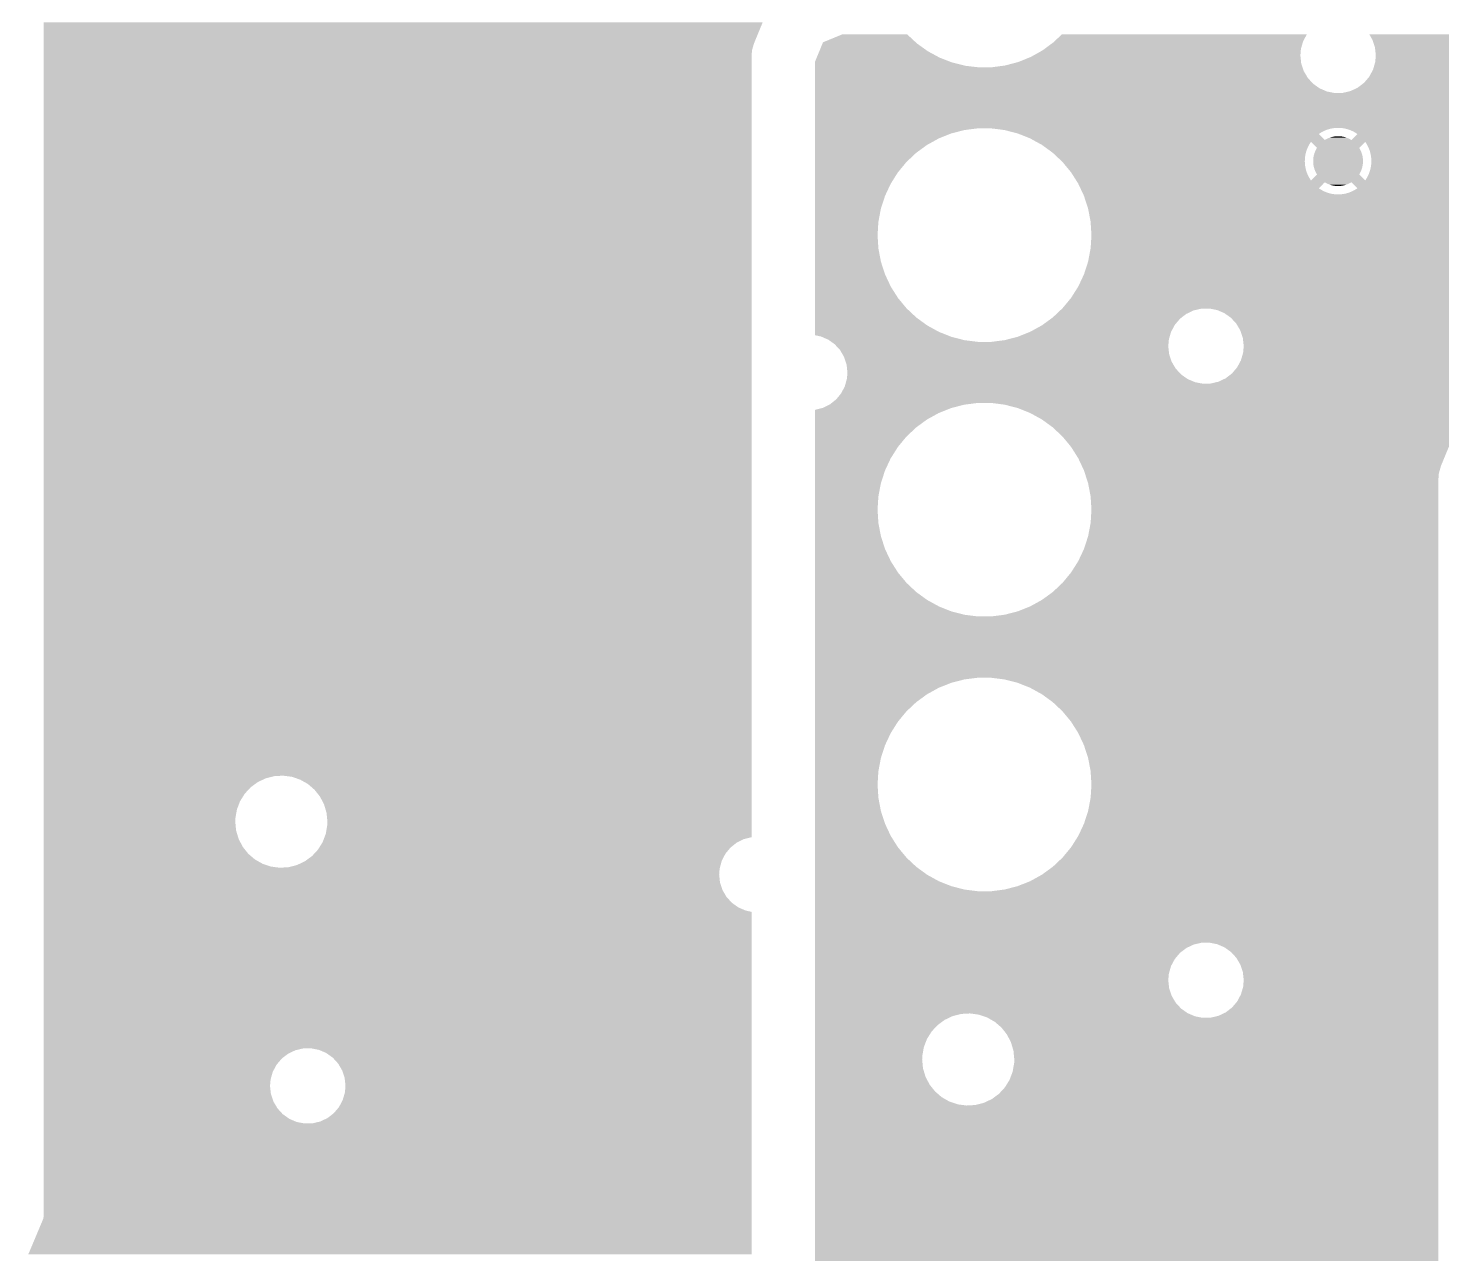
# Model space of a CAD drawing. Extents: x 295 to 953, y 10 to 290.
# Drawn here: x 578 to 622.17, y 172.77 to 211.06 of the extents above; entities that cross this region are included whole.
import ezdxf

# ---------------------------------------------------------------- set-up
doc = ezdxf.new("R2010")
doc.units = 0
doc.header["$LTSCALE"] = 5
doc.header["$MEASUREMENT"] = 0
doc.layers.add('PWR1', color=7, linetype='CONTINUOUS')

msp = doc.modelspace()

# ---------------------------------------------------------------- linework, layer by layer
at = {"layer": 'PWR1'}
for points in [[(578.483, 210.59), (578.483, 211.25), (600.682, 210.59), (600.954, 211.25)], [(602.838, 210.623), (603.444, 210.873), (605.735, 210.623), (605.465, 210.873)], [(610.069, 210.652), (610.303, 210.872), (617.839, 210.652), (617.956, 210.872)], [(610.303, 210.872), (610.304, 210.873), (617.956, 210.872), (617.956, 210.873)], [(610.304, 210.873), (610.304, 210.873), (617.956, 210.873), (617.955, 210.873)], [(619.91, 210.872), (619.91, 210.873), (642.721, 210.872), (642.72, 210.873)], [(620.007, 210.697), (619.91, 210.872), (642.628, 210.697), (642.721, 210.872)], [(620.022, 210.652), (620.007, 210.697), (642.604, 210.652), (642.628, 210.697)], [(578.483, 210.37), (578.483, 210.59), (600.619, 210.37), (600.682, 210.59)], [(578.483, 210.212), (578.483, 210.37), (600.607, 210.212), (600.619, 210.37)], [(602.64, 210.143), (602.723, 210.343), (606.484, 210.143), (606.115, 210.343)], [(602.723, 210.343), (602.823, 210.587), (606.115, 210.343), (605.773, 210.587)], [(602.823, 210.587), (602.838, 210.622), (605.773, 210.587), (605.735, 210.622)], [(602.838, 210.622), (602.838, 210.623), (605.735, 210.622), (605.735, 210.623)], [(609.415, 210.212), (609.698, 210.371), (617.754, 210.212), (617.768, 210.371)], [(609.698, 210.371), (609.754, 210.412), (617.768, 210.371), (617.771, 210.412)], [(609.754, 210.412), (610.036, 210.621), (617.771, 210.412), (617.83, 210.621)], [(610.036, 210.621), (610.069, 210.652), (617.83, 210.621), (617.839, 210.652)], [(620.085, 210.46), (620.022, 210.652), (642.55, 210.46), (642.604, 210.652)], [(620.09, 210.412), (620.085, 210.46), (642.536, 210.412), (642.55, 210.46)], [(620.112, 210.212), (620.09, 210.412), (642.519, 210.212), (642.536, 210.412)], [(578.483, 187.711), (578.483, 210.212), (600.607, 187.711), (600.607, 210.212)], [(602.588, 210.016), (602.64, 210.143), (606.813, 210.016), (606.484, 210.143)], [(602.588, 209.992), (602.588, 210.016), (606.876, 209.992), (606.813, 210.016)], [(602.588, 209.89), (602.588, 209.992), (607.283, 209.89), (606.876, 209.992)], [(602.588, 209.841), (602.588, 209.89), (607.7, 209.841), (607.283, 209.89)], [(602.588, 209.728), (602.588, 209.841), (617.858, 209.728), (617.821, 209.841)], [(607.7, 209.841), (608.12, 209.844), (617.821, 209.841), (617.82, 209.844)], [(608.12, 209.844), (608.537, 209.9), (617.82, 209.844), (617.801, 209.9)], [(608.537, 209.9), (608.779, 209.965), (617.801, 209.9), (617.78, 209.965)], [(608.779, 209.965), (608.943, 210.008), (617.78, 209.965), (617.776, 210.008)], [(608.943, 210.008), (609.332, 210.166), (617.776, 210.008), (617.759, 210.166)], [(609.332, 210.166), (609.415, 210.212), (617.759, 210.166), (617.754, 210.212)], [(620.024, 209.766), (620.081, 209.965), (642.611, 209.766), (642.545, 209.965)], [(620.081, 209.965), (620.093, 210.005), (642.545, 209.965), (642.541, 210.005)], [(620.093, 210.005), (620.112, 210.212), (642.541, 210.005), (642.519, 210.212)], [(602.588, 209.513), (602.588, 209.728), (617.984, 209.513), (617.858, 209.728)], [(602.588, 209.329), (602.588, 209.513), (618.152, 209.329), (617.984, 209.513)], [(619.707, 209.329), (619.744, 209.357), (642.917, 209.329), (642.891, 209.357)], [(619.744, 209.357), (619.877, 209.513), (642.891, 209.357), (642.749, 209.513)], [(619.877, 209.513), (619.906, 209.547), (642.749, 209.513), (642.729, 209.547)], [(619.906, 209.547), (620.003, 209.728), (642.729, 209.547), (642.623, 209.728)], [(620.003, 209.728), (620.024, 209.766), (642.623, 209.728), (642.611, 209.766)], [(602.588, 209.185), (602.588, 209.329), (618.355, 209.185), (618.152, 209.329)], [(602.588, 209.086), (602.588, 209.185), (618.584, 209.086), (618.355, 209.185)], [(602.588, 209.038), (602.588, 209.086), (618.829, 209.038), (618.584, 209.086)], [(602.588, 208.085), (602.588, 209.038), (653.439, 208.085), (653.439, 209.038)], [(618.829, 209.038), (619.078, 209.042), (643.594, 209.038), (643.572, 209.042)], [(619.078, 209.042), (619.265, 209.086), (643.572, 209.042), (643.349, 209.086)], [(619.265, 209.086), (619.321, 209.099), (643.349, 209.086), (643.319, 209.099)], [(619.321, 209.099), (619.501, 209.185), (643.319, 209.099), (643.12, 209.185)], [(619.501, 209.185), (619.546, 209.206), (643.12, 209.185), (643.091, 209.206)], [(619.546, 209.206), (619.707, 209.329), (643.091, 209.206), (642.917, 209.329)], [(602.588, 208.08), (602.588, 208.085), (628.693, 208.08), (628.943, 208.085)], [(602.588, 208.023), (602.588, 208.08), (628.451, 208.023), (628.693, 208.08)], [(602.588, 207.95), (602.588, 208.023), (628.296, 207.95), (628.451, 208.023)], [(602.588, 207.946), (602.588, 207.95), (618.836, 207.946), (618.91, 207.95)], [(602.588, 207.936), (602.588, 207.946), (618.763, 207.936), (618.836, 207.946)], [(602.588, 207.934), (602.588, 207.936), (618.752, 207.934), (618.763, 207.936)], [(602.588, 207.881), (602.588, 207.934), (607.254, 207.881), (607.67, 207.934)], [(602.588, 207.934), (602.588, 207.934), (607.67, 207.934), (608.09, 207.934)], [(602.588, 207.776), (602.588, 207.881), (606.847, 207.776), (607.254, 207.881)], [(602.588, 207.62), (602.588, 207.776), (606.457, 207.62), (606.847, 207.776)], [(602.588, 207.417), (602.588, 207.62), (606.089, 207.417), (606.457, 207.62)], [(608.19, 207.922), (608.09, 207.934), (618.69, 207.922), (618.752, 207.934)], [(608.349, 207.902), (608.19, 207.922), (618.618, 207.902), (618.69, 207.922)], [(608.507, 207.882), (608.349, 207.902), (618.563, 207.882), (618.618, 207.902)], [(608.527, 207.877), (608.507, 207.882), (618.549, 207.877), (618.563, 207.882)], [(608.643, 207.847), (608.527, 207.877), (618.481, 207.847), (618.549, 207.877)], [(608.779, 207.813), (608.643, 207.847), (618.415, 207.813), (618.481, 207.847)], [(608.914, 207.778), (608.779, 207.813), (618.36, 207.778), (618.415, 207.813)], [(608.925, 207.773), (608.914, 207.778), (618.352, 207.773), (618.36, 207.778)], [(608.967, 207.757), (608.925, 207.773), (618.329, 207.757), (618.352, 207.773)], [(609.304, 207.624), (608.967, 207.757), (618.462, 207.624), (618.329, 207.757)], [(609.404, 207.569), (609.304, 207.624), (618.517, 207.569), (618.462, 207.624)], [(618.517, 207.569), (618.554, 207.591), (619.349, 207.569), (619.31, 207.591)], [(618.554, 207.591), (618.574, 207.601), (619.31, 207.591), (619.293, 207.601)], [(618.574, 207.601), (618.612, 207.62), (619.293, 207.601), (619.253, 207.62)], [(618.612, 207.62), (618.632, 207.629), (619.253, 207.62), (619.235, 207.629)], [(618.632, 207.629), (618.671, 207.644), (619.235, 207.629), (619.193, 207.644)], [(618.671, 207.644), (618.692, 207.651), (619.193, 207.644), (619.175, 207.651)], [(618.692, 207.651), (618.732, 207.663), (619.175, 207.651), (619.131, 207.663)], [(618.732, 207.663), (618.755, 207.668), (619.131, 207.663), (619.113, 207.668)], [(618.755, 207.668), (618.795, 207.677), (619.113, 207.668), (619.068, 207.677)], [(618.795, 207.677), (618.819, 207.681), (619.068, 207.677), (619.05, 207.681)], [(618.819, 207.681), (618.858, 207.686), (619.05, 207.681), (619.002, 207.686)], [(618.858, 207.686), (618.89, 207.688), (619.002, 207.686), (618.987, 207.688)], [(618.89, 207.688), (618.922, 207.69), (618.987, 207.688), (618.922, 207.69)], [(618.984, 207.949), (618.91, 207.95), (628.294, 207.949), (628.296, 207.95)], [(619.058, 207.943), (618.984, 207.949), (628.28, 207.943), (628.294, 207.949)], [(619.131, 207.931), (619.058, 207.943), (628.256, 207.931), (628.28, 207.943)], [(619.193, 207.917), (619.131, 207.931), (628.225, 207.917), (628.256, 207.931)], [(619.203, 207.915), (619.193, 207.917), (628.222, 207.915), (628.225, 207.917)], [(619.274, 207.893), (619.203, 207.915), (628.194, 207.893), (628.222, 207.915)], [(619.343, 207.866), (619.274, 207.893), (628.159, 207.866), (628.194, 207.893)], [(619.41, 207.834), (619.343, 207.866), (628.117, 207.834), (628.159, 207.866)], [(619.356, 207.576), (619.537, 207.757), (627.866, 207.576), (628.02, 207.757)], [(619.475, 207.798), (619.41, 207.834), (628.07, 207.798), (628.117, 207.834)], [(619.524, 207.766), (619.475, 207.798), (628.028, 207.766), (628.07, 207.798)], [(619.537, 207.757), (619.524, 207.766), (628.02, 207.757), (628.028, 207.766)], [(602.588, 207.17), (602.588, 207.417), (605.75, 207.17), (606.089, 207.417)], [(602.588, 206.882), (602.588, 207.17), (605.444, 206.882), (605.75, 207.17)], [(609.504, 207.514), (609.404, 207.569), (627.833, 207.514), (627.862, 207.569)], [(609.617, 207.452), (609.504, 207.514), (618.045, 207.452), (618.086, 207.514)], [(609.673, 207.422), (609.617, 207.452), (618.028, 207.422), (618.045, 207.452)], [(609.719, 207.388), (609.673, 207.422), (618.009, 207.388), (618.028, 207.422)], [(609.812, 207.321), (609.719, 207.388), (617.977, 207.321), (618.009, 207.388)], [(609.907, 207.252), (609.812, 207.321), (617.95, 207.252), (617.977, 207.321)], [(610.005, 207.181), (609.907, 207.252), (617.928, 207.181), (617.95, 207.252)], [(610.013, 207.175), (610.005, 207.181), (617.927, 207.175), (617.928, 207.181)], [(610.083, 207.109), (610.013, 207.175), (617.912, 207.109), (617.927, 207.175)], [(618.274, 207.326), (618.086, 207.514), (619.592, 207.326), (619.78, 207.514)], [(618.178, 207.101), (618.192, 207.153), (619.688, 207.101), (619.673, 207.153)], [(618.192, 207.153), (618.196, 207.162), (619.673, 207.153), (619.67, 207.162)], [(618.196, 207.162), (618.215, 207.213), (619.67, 207.162), (619.651, 207.213)], [(618.215, 207.213), (618.219, 207.222), (619.651, 207.213), (619.647, 207.222)], [(618.219, 207.222), (618.242, 207.271), (619.647, 207.222), (619.623, 207.271)], [(618.242, 207.271), (618.247, 207.28), (619.623, 207.271), (619.619, 207.28)], [(618.247, 207.28), (618.274, 207.326), (619.619, 207.28), (619.592, 207.326)], [(619.349, 207.569), (619.356, 207.576), (627.862, 207.569), (627.866, 207.576)], [(619.808, 207.472), (619.78, 207.514), (627.81, 207.472), (627.833, 207.514)], [(619.846, 207.408), (619.808, 207.472), (627.775, 207.408), (627.81, 207.472)], [(619.872, 207.356), (619.846, 207.408), (627.748, 207.356), (627.775, 207.408)], [(619.879, 207.342), (619.872, 207.356), (627.743, 207.342), (627.748, 207.356)], [(619.908, 207.273), (619.879, 207.342), (627.724, 207.273), (627.743, 207.342)], [(619.931, 207.203), (619.908, 207.273), (627.703, 207.203), (627.724, 207.273)], [(619.949, 207.131), (619.931, 207.203), (627.682, 207.131), (627.703, 207.203)], [(602.588, 206.558), (602.588, 206.882), (605.177, 206.558), (605.444, 206.882)], [(610.161, 207.036), (610.083, 207.109), (617.9, 207.036), (617.912, 207.109)], [(610.24, 206.962), (610.161, 207.036), (617.894, 206.962), (617.9, 207.036)], [(610.319, 206.888), (610.24, 206.962), (617.893, 206.888), (617.894, 206.962)], [(610.38, 206.814), (610.319, 206.888), (617.897, 206.814), (617.893, 206.888)], [(610.441, 206.74), (610.38, 206.814), (617.907, 206.74), (617.897, 206.814)], [(610.501, 206.667), (610.441, 206.74), (617.921, 206.667), (617.907, 206.74)], [(618.154, 206.91), (618.155, 206.964), (619.712, 206.91), (619.71, 206.964)], [(618.156, 206.856), (618.154, 206.91), (619.71, 206.856), (619.712, 206.91)], [(618.155, 206.964), (618.157, 206.974), (619.71, 206.964), (619.709, 206.974)], [(618.156, 206.846), (618.156, 206.856), (619.709, 206.846), (619.71, 206.856)], [(618.163, 206.793), (618.156, 206.846), (619.703, 206.793), (619.709, 206.846)], [(618.157, 206.974), (618.162, 207.028), (619.709, 206.974), (619.703, 207.028)], [(618.162, 207.028), (618.164, 207.038), (619.703, 207.028), (619.702, 207.038)], [(618.164, 206.783), (618.163, 206.793), (619.701, 206.783), (619.703, 206.793)], [(618.164, 207.038), (618.175, 207.091), (619.702, 207.038), (619.69, 207.091)], [(618.175, 206.73), (618.164, 206.783), (619.691, 206.73), (619.701, 206.783)], [(618.175, 207.091), (618.178, 207.101), (619.69, 207.091), (619.688, 207.101)], [(618.177, 206.72), (618.175, 206.73), (619.688, 206.72), (619.691, 206.73)], [(618.193, 206.668), (618.177, 206.72), (619.673, 206.668), (619.688, 206.72)], [(619.942, 206.663), (619.954, 206.712), (627.686, 206.663), (627.681, 206.712)], [(619.952, 207.117), (619.949, 207.131), (627.678, 207.117), (627.682, 207.131)], [(619.962, 207.058), (619.952, 207.117), (627.673, 207.058), (627.678, 207.117)], [(619.954, 206.712), (619.965, 206.785), (627.681, 206.712), (627.673, 206.785)], [(619.97, 206.984), (619.962, 207.058), (627.667, 206.984), (627.673, 207.058)], [(619.965, 206.785), (619.972, 206.859), (627.673, 206.785), (627.665, 206.859)], [(619.973, 206.91), (619.97, 206.984), (627.66, 206.91), (627.667, 206.984)], [(619.972, 206.859), (619.973, 206.91), (627.665, 206.859), (627.66, 206.91)], [(602.588, 206.203), (602.588, 206.558), (604.953, 206.203), (605.177, 206.558)], [(610.561, 206.596), (610.501, 206.667), (617.941, 206.596), (617.921, 206.667)], [(610.587, 206.564), (610.561, 206.596), (617.953, 206.564), (617.941, 206.596)], [(610.611, 206.526), (610.587, 206.564), (617.966, 206.526), (617.953, 206.564)], [(610.654, 206.458), (610.611, 206.526), (617.996, 206.458), (617.966, 206.526)], [(610.696, 206.393), (610.654, 206.458), (618.031, 206.393), (617.996, 206.458)], [(610.736, 206.33), (610.696, 206.393), (618.07, 206.33), (618.031, 206.393)], [(610.751, 206.306), (610.736, 206.33), (618.086, 206.306), (618.07, 206.33)], [(610.786, 206.251), (610.751, 206.306), (627.866, 206.251), (627.834, 206.306)], [(618.086, 206.306), (618.274, 206.494), (619.78, 206.306), (619.592, 206.494)], [(618.195, 206.658), (618.193, 206.668), (619.67, 206.658), (619.673, 206.668)], [(618.215, 206.608), (618.195, 206.658), (619.651, 206.608), (619.67, 206.658)], [(618.219, 206.598), (618.215, 206.608), (619.647, 206.598), (619.651, 206.608)], [(618.242, 206.55), (618.219, 206.598), (619.624, 206.55), (619.647, 206.598)], [(618.247, 206.541), (618.242, 206.55), (619.618, 206.541), (619.624, 206.55)], [(618.274, 206.494), (618.247, 206.541), (619.592, 206.494), (619.618, 206.541)], [(619.78, 206.306), (619.82, 206.368), (627.834, 206.306), (627.798, 206.368)], [(619.82, 206.368), (619.853, 206.426), (627.798, 206.368), (627.764, 206.426)], [(619.853, 206.426), (619.857, 206.433), (627.764, 206.426), (627.762, 206.433)], [(619.857, 206.433), (619.888, 206.5), (627.762, 206.433), (627.74, 206.5)], [(619.888, 206.5), (619.915, 206.569), (627.74, 206.5), (627.717, 206.569)], [(619.915, 206.569), (619.937, 206.64), (627.717, 206.569), (627.694, 206.64)], [(619.937, 206.64), (619.942, 206.663), (627.694, 206.64), (627.686, 206.663)], [(602.588, 205.822), (602.588, 206.203), (604.775, 205.822), (604.953, 206.203)], [(602.588, 205.423), (602.588, 205.822), (604.646, 205.423), (604.775, 205.822)], [(610.812, 206.21), (610.786, 206.251), (618.475, 206.21), (618.517, 206.251)], [(610.881, 206.063), (610.812, 206.21), (618.329, 206.063), (618.475, 206.21)], [(610.9, 206.023), (610.881, 206.063), (618.391, 206.023), (618.329, 206.063)], [(610.917, 205.986), (610.9, 206.023), (618.455, 205.986), (618.391, 206.023)], [(610.932, 205.955), (610.917, 205.986), (618.522, 205.955), (618.455, 205.986)], [(610.945, 205.928), (610.932, 205.955), (618.591, 205.928), (618.522, 205.955)], [(610.955, 205.906), (610.945, 205.928), (618.662, 205.906), (618.591, 205.928)], [(610.963, 205.889), (610.955, 205.906), (618.734, 205.889), (618.662, 205.906)], [(610.968, 205.878), (610.963, 205.889), (618.808, 205.878), (618.734, 205.889)], [(610.971, 205.871), (610.968, 205.878), (618.881, 205.871), (618.808, 205.878)], [(610.972, 205.87), (610.971, 205.871), (618.956, 205.87), (618.881, 205.871)], [(610.991, 205.83), (610.972, 205.87), (628.384, 205.83), (628.29, 205.87)], [(611.006, 205.784), (610.991, 205.83), (628.49, 205.784), (628.384, 205.83)], [(618.555, 206.229), (618.517, 206.251), (619.311, 206.229), (619.349, 206.251)], [(618.572, 206.219), (618.555, 206.229), (619.292, 206.219), (619.311, 206.229)], [(618.613, 206.2), (618.572, 206.219), (619.254, 206.2), (619.292, 206.219)], [(618.63, 206.192), (618.613, 206.2), (619.234, 206.192), (619.254, 206.2)], [(618.673, 206.176), (618.63, 206.192), (619.195, 206.176), (619.234, 206.192)], [(618.69, 206.17), (618.673, 206.176), (619.173, 206.17), (619.195, 206.176)], [(618.734, 206.157), (618.69, 206.17), (619.133, 206.157), (619.173, 206.17)], [(618.752, 206.152), (618.734, 206.157), (619.111, 206.152), (619.133, 206.157)], [(618.798, 206.143), (618.752, 206.152), (619.071, 206.143), (619.111, 206.152)], [(618.815, 206.14), (618.798, 206.143), (619.046, 206.14), (619.071, 206.143)], [(618.864, 206.135), (618.815, 206.14), (619.007, 206.135), (619.046, 206.14)], [(618.879, 206.133), (618.864, 206.135), (618.976, 206.133), (619.007, 206.135)], [(618.943, 206.131), (618.879, 206.133), (618.943, 206.131), (618.976, 206.133)], [(618.956, 205.87), (619.03, 205.875), (628.29, 205.87), (628.28, 205.875)], [(619.03, 205.875), (619.09, 205.883), (628.28, 205.875), (628.261, 205.883)], [(619.09, 205.883), (619.103, 205.884), (628.261, 205.883), (628.259, 205.884)], [(619.103, 205.884), (619.176, 205.899), (628.259, 205.884), (628.238, 205.899)], [(619.176, 205.899), (619.247, 205.919), (628.238, 205.899), (628.21, 205.919)], [(619.247, 205.919), (619.317, 205.944), (628.21, 205.919), (628.175, 205.944)], [(619.317, 205.944), (619.385, 205.974), (628.175, 205.944), (628.133, 205.974)], [(619.39, 206.211), (619.349, 206.251), (627.89, 206.211), (627.866, 206.251)], [(619.385, 205.974), (619.45, 206.008), (628.133, 205.974), (628.085, 206.008)], [(619.537, 206.064), (619.39, 206.211), (628.025, 206.064), (627.89, 206.211)], [(619.45, 206.008), (619.481, 206.027), (628.085, 206.008), (628.058, 206.027)], [(619.481, 206.027), (619.513, 206.047), (628.058, 206.027), (628.04, 206.047)], [(619.513, 206.047), (619.537, 206.064), (628.04, 206.047), (628.025, 206.064)], [(602.588, 205.01), (602.588, 205.423), (604.568, 205.01), (604.646, 205.423)], [(611.021, 205.736), (611.006, 205.784), (628.735, 205.736), (628.49, 205.784)], [(611.121, 205.431), (611.021, 205.736), (653.439, 205.431), (653.439, 205.736)], [(611.2, 205.018), (611.121, 205.431), (653.439, 205.018), (653.439, 205.431)], [(602.588, 204.599), (602.588, 205.01), (604.543, 204.599), (604.568, 205.01)], [(611.214, 204.783), (611.2, 205.018), (653.439, 204.783), (653.439, 205.018)], [(602.588, 204.18), (602.588, 204.599), (604.569, 204.18), (604.543, 204.599)], [(611.215, 204.778), (611.214, 204.783), (648.505, 204.778), (648.755, 204.783)], [(611.218, 204.721), (611.215, 204.778), (648.263, 204.721), (648.505, 204.778)], [(611.225, 204.615), (611.218, 204.721), (648.037, 204.615), (648.263, 204.721)], [(611.218, 204.464), (611.226, 204.599), (647.84, 204.464), (648.016, 204.599)], [(611.226, 204.599), (611.225, 204.615), (648.016, 204.599), (648.037, 204.615)], [(602.588, 203.767), (602.588, 204.18), (604.648, 203.767), (604.569, 204.18)], [(611.13, 203.815), (611.175, 204.054), (647.49, 203.815), (647.56, 204.054)], [(611.175, 204.054), (611.201, 204.188), (647.56, 204.054), (647.631, 204.188)], [(611.201, 204.188), (611.206, 204.274), (647.631, 204.188), (647.678, 204.274)], [(611.206, 204.274), (611.218, 204.464), (647.678, 204.274), (647.84, 204.464)], [(602.588, 203.368), (602.588, 203.767), (604.778, 203.368), (604.648, 203.767)], [(610.994, 203.375), (611.069, 203.608), (647.497, 203.375), (647.472, 203.608)], [(611.069, 203.608), (611.123, 203.775), (647.472, 203.608), (647.487, 203.775)], [(611.123, 203.775), (611.13, 203.815), (647.487, 203.775), (647.49, 203.815)], [(602.588, 202.988), (602.588, 203.368), (604.957, 202.988), (604.778, 203.368)], [(610.876, 203.124), (610.987, 203.361), (647.576, 203.124), (647.498, 203.361)], [(610.987, 203.361), (610.994, 203.375), (647.498, 203.361), (647.497, 203.375)], [(602.588, 202.633), (602.588, 202.988), (605.182, 202.633), (604.957, 202.988)], [(610.591, 202.64), (610.645, 202.725), (647.99, 202.64), (647.87, 202.725)], [(610.645, 202.725), (610.761, 202.909), (647.87, 202.725), (647.702, 202.909)], [(610.761, 202.909), (610.816, 202.995), (647.702, 202.909), (647.652, 202.995)], [(610.816, 202.995), (610.876, 203.124), (647.652, 202.995), (647.576, 203.124)], [(602.588, 202.31), (602.588, 202.633), (605.45, 202.31), (605.182, 202.633)], [(602.588, 202.023), (602.588, 202.31), (605.756, 202.023), (605.45, 202.31)], [(610.249, 202.245), (610.309, 202.302), (614.417, 202.245), (614.66, 202.302)], [(610.309, 202.302), (610.314, 202.306), (614.66, 202.302), (614.909, 202.306)], [(610.314, 202.306), (610.324, 202.316), (653.439, 202.306), (653.439, 202.316)], [(610.324, 202.316), (610.422, 202.434), (653.439, 202.316), (653.439, 202.434)], [(610.422, 202.434), (610.461, 202.482), (648.547, 202.434), (648.302, 202.482)], [(610.461, 202.482), (610.543, 202.581), (648.302, 202.482), (648.073, 202.581)], [(610.543, 202.581), (610.591, 202.64), (648.073, 202.581), (647.99, 202.64)], [(614.932, 202.302), (614.909, 202.306), (626.217, 202.302), (626.466, 202.306)], [(615.154, 202.258), (614.932, 202.302), (626.03, 202.258), (626.217, 202.302)], [(602.588, 201.776), (602.588, 202.023), (606.096, 201.776), (605.756, 202.023)], [(609.703, 201.797), (609.963, 201.987), (613.832, 201.797), (613.994, 201.987)], [(609.963, 201.987), (610.019, 202.028), (613.994, 201.987), (614.047, 202.028)], [(610.019, 202.028), (610.136, 202.138), (614.047, 202.028), (614.192, 202.138)], [(610.136, 202.138), (610.249, 202.245), (614.192, 202.138), (614.417, 202.245)], [(615.184, 202.245), (615.154, 202.258), (625.974, 202.245), (626.03, 202.258)], [(615.383, 202.16), (615.184, 202.245), (625.794, 202.16), (625.974, 202.245)], [(615.412, 202.138), (615.383, 202.16), (625.749, 202.138), (625.794, 202.16)], [(615.586, 202.015), (615.412, 202.138), (625.588, 202.015), (625.749, 202.138)], [(615.612, 201.987), (615.586, 202.015), (625.551, 201.987), (625.588, 202.015)], [(615.754, 201.831), (615.612, 201.987), (625.418, 201.831), (625.551, 201.987)], [(602.588, 201.574), (602.588, 201.776), (606.464, 201.574), (606.096, 201.776)], [(602.588, 201.474), (602.588, 201.574), (606.718, 201.474), (606.464, 201.574)], [(602.588, 201.473), (602.588, 201.474), (606.719, 201.473), (606.718, 201.474)], [(602.771, 201.432), (602.588, 201.473), (606.823, 201.432), (606.719, 201.473)], [(602.801, 201.42), (602.771, 201.432), (606.855, 201.42), (606.823, 201.432)], [(603, 201.334), (602.801, 201.42), (607.19, 201.334), (606.855, 201.42)], [(608.597, 201.339), (608.921, 201.422), (613.645, 201.339), (613.669, 201.422)], [(608.921, 201.422), (609.312, 201.578), (613.669, 201.422), (613.714, 201.578)], [(609.313, 201.578), (609.679, 201.78), (613.714, 201.578), (613.823, 201.78)], [(609.679, 201.78), (609.703, 201.797), (613.823, 201.78), (613.832, 201.797)], [(615.774, 201.797), (615.754, 201.831), (625.389, 201.797), (625.418, 201.831)], [(615.88, 201.616), (615.774, 201.797), (625.292, 201.616), (625.389, 201.797)], [(615.893, 201.578), (615.88, 201.616), (625.271, 201.578), (625.292, 201.616)], [(615.958, 201.38), (615.893, 201.578), (625.214, 201.38), (625.271, 201.578)], [(603.026, 201.316), (603, 201.334), (607.262, 201.316), (607.19, 201.334)], [(603.099, 201.264), (603.026, 201.316), (607.678, 201.264), (607.262, 201.316)], [(603.203, 201.19), (603.099, 201.264), (613.632, 201.19), (613.638, 201.264)], [(603.256, 201.132), (603.203, 201.19), (613.626, 201.132), (613.632, 201.19)], [(603.372, 201.006), (603.256, 201.132), (613.64, 201.006), (613.626, 201.132)], [(603.443, 200.884), (603.372, 201.006), (613.653, 200.884), (613.64, 201.006)], [(608.098, 201.264), (608.515, 201.317), (613.638, 201.264), (613.643, 201.317)], [(608.515, 201.317), (608.597, 201.339), (613.643, 201.317), (613.645, 201.339)], [(615.962, 201.339), (615.958, 201.38), (625.202, 201.339), (625.214, 201.38)], [(615.984, 201.132), (615.962, 201.339), (625.183, 201.132), (625.202, 201.339)], [(615.966, 200.925), (615.984, 201.132), (625.205, 200.925), (625.183, 201.132)], [(603.497, 200.791), (603.443, 200.884), (613.683, 200.791), (613.653, 200.884)], [(603.545, 200.647), (603.497, 200.791), (613.731, 200.647), (613.683, 200.791)], [(603.575, 200.554), (603.545, 200.647), (613.785, 200.554), (613.731, 200.647)], [(603.588, 200.432), (603.575, 200.554), (613.857, 200.432), (613.785, 200.554)], [(615.778, 200.466), (615.876, 200.647), (625.394, 200.466), (625.288, 200.647)], [(615.876, 200.647), (615.896, 200.686), (625.288, 200.647), (625.275, 200.686)], [(615.896, 200.686), (615.954, 200.884), (625.275, 200.686), (625.21, 200.884)], [(615.954, 200.884), (615.966, 200.925), (625.21, 200.884), (625.205, 200.925)], [(603.556, 200.006), (603.582, 200.104), (614.457, 200.006), (614.228, 200.104)], [(603.582, 200.104), (603.587, 200.12), (614.228, 200.104), (614.206, 200.12)], [(603.587, 200.12), (603.597, 200.248), (614.206, 200.12), (614.025, 200.248)], [(603.602, 200.306), (603.588, 200.432), (613.972, 200.306), (613.857, 200.432)], [(603.597, 200.248), (603.602, 200.306), (614.025, 200.248), (613.972, 200.306)], [(615.193, 200.019), (615.374, 200.104), (625.984, 200.019), (625.785, 200.104)], [(615.374, 200.104), (615.419, 200.125), (625.785, 200.104), (625.755, 200.125)], [(615.419, 200.125), (615.58, 200.248), (625.755, 200.125), (625.582, 200.248)], [(615.58, 200.248), (615.617, 200.277), (625.582, 200.248), (625.556, 200.277)], [(615.617, 200.277), (615.749, 200.432), (625.556, 200.277), (625.414, 200.432)], [(615.749, 200.432), (615.778, 200.466), (625.414, 200.432), (625.394, 200.466)], [(603.376, 199.62), (603.397, 199.646), (624.484, 199.62), (624.711, 199.646)], [(603.398, 199.647), (603.407, 199.658), (631.989, 199.647), (631.983, 199.658)], [(603.398, 199.646), (603.398, 199.647), (631.989, 199.646), (631.989, 199.647)], [(603.407, 199.658), (603.492, 199.822), (631.983, 199.658), (631.892, 199.822)], [(603.492, 199.822), (603.521, 199.879), (631.892, 199.822), (631.873, 199.879)], [(603.521, 199.879), (603.543, 199.958), (631.873, 199.879), (631.847, 199.958)], [(603.543, 199.958), (603.556, 200.006), (614.701, 199.958), (614.457, 200.006)], [(614.701, 199.958), (614.951, 199.962), (626.258, 199.958), (626.236, 199.962)], [(614.951, 199.962), (615.137, 200.006), (626.236, 199.962), (626.014, 200.006)], [(615.137, 200.006), (615.193, 200.019), (626.014, 200.006), (625.984, 200.019)], [(602.588, 199.139), (602.817, 199.197), (606.702, 199.139), (606.847, 199.197)], [(602.817, 199.197), (602.83, 199.2), (606.847, 199.197), (606.859, 199.2)], [(602.83, 199.2), (603.036, 199.302), (606.859, 199.2), (607.254, 199.302)], [(603.036, 199.302), (603.053, 199.31), (607.254, 199.302), (607.32, 199.31)], [(603.053, 199.31), (603.11, 199.355), (607.32, 199.31), (607.67, 199.355)], [(603.11, 199.356), (603.249, 199.465), (623.811, 199.356), (624.077, 199.465)], [(603.11, 199.355), (603.11, 199.356), (607.67, 199.355), (608.09, 199.356)], [(603.249, 199.465), (603.336, 199.571), (624.077, 199.465), (624.334, 199.571)], [(603.336, 199.571), (603.376, 199.62), (624.334, 199.571), (624.484, 199.62)], [(608.507, 199.303), (608.09, 199.356), (623.685, 199.303), (623.811, 199.356)], [(608.914, 199.199), (608.507, 199.303), (623.432, 199.199), (623.685, 199.303)], [(609.193, 199.089), (608.914, 199.199), (623.165, 199.089), (623.432, 199.199)], [(602.588, 199.042), (602.588, 199.139), (606.457, 199.042), (606.701, 199.139)], [(602.588, 199.139), (602.588, 199.139), (606.701, 199.139), (606.702, 199.139)], [(602.588, 198.839), (602.588, 199.042), (606.089, 198.839), (606.457, 199.042)], [(602.588, 198.591), (602.588, 198.839), (605.75, 198.591), (606.089, 198.839)], [(609.304, 199.045), (609.193, 199.089), (623.086, 199.045), (623.165, 199.089)], [(609.427, 198.978), (609.304, 199.045), (622.965, 198.978), (623.086, 199.045)], [(609.673, 198.843), (609.427, 198.978), (622.816, 198.843), (622.965, 198.978)], [(609.698, 198.825), (609.673, 198.843), (622.796, 198.825), (622.816, 198.843)], [(609.958, 198.636), (609.698, 198.825), (622.667, 198.636), (622.796, 198.825)], [(602.588, 198.303), (602.588, 198.591), (605.444, 198.303), (605.75, 198.591)], [(610.013, 198.597), (609.958, 198.636), (622.648, 198.597), (622.667, 198.636)], [(610.061, 198.551), (610.013, 198.597), (622.627, 198.551), (622.648, 198.597)], [(610.319, 198.309), (610.061, 198.551), (622.527, 198.309), (622.627, 198.551)], [(610.587, 197.986), (610.319, 198.309), (622.394, 197.986), (622.527, 198.309)], [(602.588, 197.979), (602.588, 198.303), (605.177, 197.979), (605.444, 198.303)], [(602.588, 197.624), (602.588, 197.979), (604.953, 197.624), (605.177, 197.979)], [(610.812, 197.631), (610.587, 197.986), (622.247, 197.631), (622.394, 197.986)], [(602.588, 197.244), (602.588, 197.624), (604.775, 197.244), (604.953, 197.624)], [(610.929, 197.382), (610.812, 197.631), (622.145, 197.382), (622.247, 197.631)], [(602.588, 196.844), (602.588, 197.244), (604.646, 196.844), (604.775, 197.244)], [(610.991, 197.251), (610.929, 197.382), (622.108, 197.251), (622.145, 197.382)], [(611.02, 197.162), (610.991, 197.251), (622.082, 197.162), (622.108, 197.251)], [(611.071, 197.004), (611.02, 197.162), (622.07, 197.004), (622.082, 197.162)], [(611.121, 196.852), (611.071, 197.004), (622.07, 196.852), (622.07, 197.004)], [(602.588, 196.432), (602.588, 196.844), (604.568, 196.432), (604.646, 196.844)], [(611.2, 196.439), (611.121, 196.852), (622.07, 196.439), (622.07, 196.852)], [(602.588, 196.02), (602.588, 196.432), (604.543, 196.02), (604.568, 196.432)], [(611.226, 196.02), (611.2, 196.439), (622.07, 196.02), (622.07, 196.439)], [(602.588, 195.601), (602.588, 196.02), (604.569, 195.601), (604.543, 196.02)], [(611.201, 195.609), (611.226, 196.02), (622.07, 195.609), (622.07, 196.02)], [(602.588, 195.189), (602.588, 195.601), (604.648, 195.189), (604.569, 195.601)], [(611.123, 195.196), (611.201, 195.609), (622.07, 195.196), (622.07, 195.609)], [(602.588, 194.789), (602.588, 195.189), (604.778, 194.789), (604.648, 195.189)], [(602.588, 194.409), (602.588, 194.789), (604.957, 194.409), (604.778, 194.789)], [(610.816, 194.416), (610.994, 194.797), (622.07, 194.416), (622.07, 194.797)], [(610.994, 194.797), (611.123, 195.196), (622.07, 194.797), (622.07, 195.196)], [(602.588, 194.055), (602.588, 194.409), (605.182, 194.055), (604.957, 194.409)], [(610.591, 194.061), (610.816, 194.416), (622.07, 194.061), (622.07, 194.416)], [(602.588, 193.731), (602.588, 194.055), (605.45, 193.731), (605.182, 194.055)], [(610.324, 193.737), (610.591, 194.061), (622.07, 193.737), (622.07, 194.061)], [(602.588, 193.444), (602.588, 193.731), (605.756, 193.444), (605.45, 193.731)], [(609.679, 193.202), (610.019, 193.449), (622.07, 193.202), (622.07, 193.449)], [(610.019, 193.449), (610.324, 193.737), (622.07, 193.449), (622.07, 193.737)], [(602.588, 193.198), (602.588, 193.444), (606.096, 193.198), (605.756, 193.444)], [(602.588, 192.996), (602.588, 193.198), (606.464, 192.996), (606.096, 193.198)], [(609.312, 192.999), (609.679, 193.202), (622.07, 192.999), (622.07, 193.202)], [(602.588, 192.841), (602.588, 192.996), (606.855, 192.841), (606.464, 192.996)], [(602.588, 192.737), (602.588, 192.841), (607.262, 192.737), (606.855, 192.841)], [(602.588, 192.685), (602.588, 192.737), (607.678, 192.685), (607.262, 192.737)], [(602.588, 190.77), (602.588, 192.685), (622.07, 190.77), (622.07, 192.685)], [(607.678, 192.685), (608.098, 192.686), (622.07, 192.685), (622.07, 192.686)], [(608.098, 192.686), (608.515, 192.739), (622.07, 192.686), (622.07, 192.739)], [(608.515, 192.739), (608.921, 192.844), (622.07, 192.739), (622.07, 192.844)], [(608.921, 192.844), (609.312, 192.999), (622.07, 192.844), (622.07, 192.999)], [(602.588, 190.717), (602.588, 190.77), (607.254, 190.717), (607.67, 190.77)], [(602.588, 190.77), (602.588, 190.77), (607.67, 190.77), (608.09, 190.77)], [(602.588, 190.612), (602.588, 190.717), (606.847, 190.612), (607.254, 190.717)], [(602.588, 190.457), (602.588, 190.612), (606.457, 190.457), (606.847, 190.612)], [(602.588, 190.254), (602.588, 190.457), (606.089, 190.254), (606.457, 190.457)], [(608.507, 190.718), (608.09, 190.77), (622.07, 190.718), (622.07, 190.77)], [(608.914, 190.614), (608.507, 190.718), (622.07, 190.614), (622.07, 190.718)], [(609.304, 190.46), (608.914, 190.614), (622.07, 190.46), (622.07, 190.614)], [(609.673, 190.258), (609.304, 190.46), (622.07, 190.258), (622.07, 190.46)], [(602.588, 190.006), (602.588, 190.254), (605.75, 190.006), (606.089, 190.254)], [(602.588, 189.718), (602.588, 190.006), (605.444, 189.718), (605.75, 190.006)], [(610.013, 190.011), (609.673, 190.258), (622.07, 190.011), (622.07, 190.258)], [(610.319, 189.724), (610.013, 190.011), (622.07, 189.724), (622.07, 190.011)], [(602.588, 189.394), (602.588, 189.718), (605.177, 189.394), (605.444, 189.718)], [(610.587, 189.401), (610.319, 189.724), (622.07, 189.401), (622.07, 189.724)], [(602.588, 189.039), (602.588, 189.394), (604.953, 189.039), (605.177, 189.394)], [(602.588, 188.659), (602.588, 189.039), (604.775, 188.659), (604.953, 189.039)], [(610.812, 189.046), (610.587, 189.401), (622.07, 189.046), (622.07, 189.401)], [(610.991, 188.666), (610.812, 189.046), (622.07, 188.666), (622.07, 189.046)], [(602.588, 188.259), (602.588, 188.659), (604.646, 188.259), (604.775, 188.659)], [(611.121, 188.267), (610.991, 188.666), (622.07, 188.267), (622.07, 188.666)], [(602.588, 187.846), (602.588, 188.259), (604.568, 187.846), (604.646, 188.259)], [(611.2, 187.854), (611.121, 188.267), (622.07, 187.854), (622.07, 188.267)], [(578.483, 187.695), (578.483, 187.711), (585.692, 187.695), (585.967, 187.711)], [(586.24, 187.675), (585.967, 187.711), (600.607, 187.675), (600.607, 187.711)], [(602.588, 187.435), (602.588, 187.846), (604.543, 187.435), (604.568, 187.846)], [(611.226, 187.435), (611.2, 187.854), (622.07, 187.435), (622.07, 187.854)], [(578.483, 187.627), (578.483, 187.695), (585.425, 187.627), (585.692, 187.695)], [(578.483, 187.51), (578.483, 187.627), (585.176, 187.51), (585.425, 187.627)], [(578.483, 187.347), (578.483, 187.51), (584.954, 187.347), (585.176, 187.51)], [(578.483, 187.144), (578.483, 187.347), (584.767, 187.144), (584.954, 187.347)], [(586.501, 187.587), (586.24, 187.675), (600.607, 187.587), (600.607, 187.675)], [(586.741, 187.451), (586.501, 187.587), (600.607, 187.451), (600.607, 187.587)], [(586.95, 187.271), (586.741, 187.451), (600.607, 187.271), (600.607, 187.451)], [(587.121, 187.056), (586.95, 187.271), (600.607, 187.056), (600.607, 187.271)], [(602.588, 187.016), (602.588, 187.435), (604.569, 187.016), (604.543, 187.435)], [(611.201, 187.024), (611.226, 187.435), (622.07, 187.024), (622.07, 187.435)], [(578.483, 186.91), (578.483, 187.144), (584.622, 186.91), (584.767, 187.144)], [(578.483, 186.653), (578.483, 186.91), (584.524, 186.653), (584.622, 186.91)], [(587.248, 186.811), (587.121, 187.056), (600.607, 186.811), (600.607, 187.056)], [(602.588, 186.603), (602.588, 187.016), (604.648, 186.603), (604.569, 187.016)], [(611.123, 186.611), (611.201, 187.024), (622.07, 186.611), (622.07, 187.024)], [(578.483, 186.381), (578.483, 186.653), (584.477, 186.381), (584.524, 186.653)], [(587.326, 186.547), (587.248, 186.811), (600.607, 186.547), (600.607, 186.811)], [(587.352, 186.273), (587.326, 186.547), (600.607, 186.273), (600.607, 186.547)], [(602.588, 186.204), (602.588, 186.603), (604.778, 186.204), (604.648, 186.603)], [(610.994, 186.212), (611.123, 186.611), (622.07, 186.212), (622.07, 186.611)], [(578.483, 186.273), (578.483, 186.381), (584.473, 186.273), (584.477, 186.381)], [(578.483, 185.999), (578.483, 186.273), (584.499, 185.999), (584.473, 186.273)], [(578.483, 185.734), (578.483, 185.999), (584.578, 185.734), (584.499, 185.999)], [(587.301, 185.893), (587.348, 186.164), (600.607, 185.893), (600.607, 186.164)], [(587.348, 186.164), (587.352, 186.273), (600.607, 186.164), (600.607, 186.273)], [(602.588, 185.824), (602.588, 186.204), (604.957, 185.824), (604.778, 186.204)], [(610.816, 185.831), (610.994, 186.212), (622.07, 185.831), (622.07, 186.212)], [(578.483, 185.49), (578.483, 185.734), (584.705, 185.49), (584.578, 185.734)], [(587.097, 185.463), (587.193, 185.618), (599.946, 185.463), (600.141, 185.618)], [(587.193, 185.618), (587.204, 185.635), (600.141, 185.618), (600.177, 185.635)], [(587.204, 185.635), (587.239, 185.728), (600.177, 185.635), (600.365, 185.728)], [(587.239, 185.728), (587.262, 185.789), (600.365, 185.728), (600.606, 185.789)], [(587.262, 185.789), (587.301, 185.893), (600.607, 185.789), (600.607, 185.893)], [(587.262, 185.789), (587.262, 185.789), (600.606, 185.789), (600.607, 185.789)], [(602.588, 185.47), (602.588, 185.824), (605.182, 185.47), (604.957, 185.824)], [(610.591, 185.476), (610.816, 185.831), (622.07, 185.476), (622.07, 185.831)], [(578.483, 185.274), (578.483, 185.49), (584.876, 185.274), (584.705, 185.49)], [(578.483, 185.095), (578.483, 185.274), (585.085, 185.095), (584.876, 185.274)], [(578.483, 184.959), (578.483, 185.095), (585.324, 184.959), (585.085, 185.095)], [(586.667, 185.049), (586.872, 185.199), (599.673, 185.049), (599.751, 185.199)], [(586.872, 185.199), (586.938, 185.27), (599.751, 185.199), (599.787, 185.27)], [(586.938, 185.27), (587.059, 185.401), (599.787, 185.27), (599.895, 185.401)], [(587.059, 185.401), (587.097, 185.463), (599.895, 185.401), (599.946, 185.463)], [(602.588, 185.146), (602.588, 185.47), (605.45, 185.146), (605.182, 185.47)], [(602.588, 184.859), (602.588, 185.146), (605.756, 184.859), (605.45, 185.146)], [(610.019, 184.864), (610.324, 185.152), (622.07, 184.864), (622.07, 185.152)], [(610.324, 185.152), (610.591, 185.476), (622.07, 185.152), (622.07, 185.476)], [(578.483, 184.871), (578.483, 184.959), (585.586, 184.871), (585.324, 184.959)], [(578.483, 184.834), (578.483, 184.871), (585.859, 184.834), (585.586, 184.871)], [(578.483, 184.809), (578.483, 184.834), (599.608, 184.809), (599.615, 184.834)], [(578.483, 184.622), (578.483, 184.809), (599.593, 184.622), (599.608, 184.809)], [(578.483, 184.374), (578.483, 184.622), (599.619, 184.374), (599.593, 184.622)], [(585.859, 184.834), (586.134, 184.85), (599.615, 184.834), (599.619, 184.85)], [(586.134, 184.85), (586.4, 184.918), (599.619, 184.85), (599.638, 184.918)], [(586.4, 184.918), (586.65, 185.036), (599.638, 184.918), (599.67, 185.036)], [(586.65, 185.036), (586.667, 185.049), (599.67, 185.036), (599.673, 185.049)], [(602.588, 184.612), (602.588, 184.859), (606.096, 184.612), (605.756, 184.859)], [(609.312, 184.414), (609.679, 184.617), (622.07, 184.414), (622.07, 184.617)], [(609.679, 184.617), (610.019, 184.864), (622.07, 184.617), (622.07, 184.864)], [(578.483, 184.137), (578.483, 184.374), (599.697, 184.137), (599.619, 184.374)], [(602.588, 184.41), (602.588, 184.612), (606.464, 184.41), (606.096, 184.612)], [(602.588, 184.256), (602.588, 184.41), (606.855, 184.256), (606.464, 184.41)], [(602.588, 184.152), (602.588, 184.256), (607.262, 184.152), (606.855, 184.256)], [(608.515, 184.154), (608.921, 184.259), (622.07, 184.154), (622.07, 184.259)], [(608.921, 184.259), (609.312, 184.414), (622.07, 184.259), (622.07, 184.414)], [(578.483, 183.922), (578.483, 184.137), (599.823, 183.922), (599.697, 184.137)], [(578.483, 183.738), (578.483, 183.922), (599.991, 183.738), (599.823, 183.922)], [(578.483, 183.594), (578.483, 183.738), (600.194, 183.594), (599.991, 183.738)], [(602.588, 184.1), (602.588, 184.152), (607.678, 184.1), (607.262, 184.152)], [(602.588, 182.494), (602.588, 184.1), (622.07, 182.494), (622.07, 184.1)], [(608.098, 184.1), (608.515, 184.154), (622.07, 184.1), (622.07, 184.154)], [(578.483, 183.496), (578.483, 183.594), (600.423, 183.496), (600.194, 183.594)], [(578.483, 183.455), (578.483, 183.496), (600.606, 183.455), (600.423, 183.496)], [(578.483, 183.454), (578.483, 183.455), (600.607, 183.454), (600.606, 183.455)], [(578.483, 179.192), (578.483, 183.454), (600.607, 179.192), (600.607, 183.454)], [(602.588, 182.49), (602.588, 182.494), (614.66, 182.49), (614.909, 182.494)], [(602.588, 182.433), (602.588, 182.49), (614.417, 182.433), (614.66, 182.49)], [(602.588, 182.326), (602.588, 182.433), (614.192, 182.326), (614.417, 182.433)], [(615.154, 182.446), (614.909, 182.494), (622.07, 182.446), (622.07, 182.494)], [(615.383, 182.348), (615.154, 182.446), (622.07, 182.348), (622.07, 182.446)], [(602.588, 182.175), (602.588, 182.326), (613.994, 182.175), (614.192, 182.326)], [(602.588, 181.985), (602.588, 182.175), (613.832, 181.985), (613.994, 182.175)], [(602.588, 181.766), (602.588, 181.985), (613.714, 181.766), (613.832, 181.985)], [(615.586, 182.203), (615.383, 182.348), (622.07, 182.203), (622.07, 182.348)], [(615.754, 182.019), (615.586, 182.203), (622.07, 182.019), (622.07, 182.203)], [(615.88, 181.804), (615.754, 182.019), (622.07, 181.804), (622.07, 182.019)], [(602.588, 181.527), (602.588, 181.766), (613.645, 181.527), (613.714, 181.766)], [(602.588, 181.32), (602.588, 181.527), (613.626, 181.32), (613.645, 181.527)], [(615.958, 181.568), (615.88, 181.804), (622.07, 181.568), (622.07, 181.804)], [(615.984, 181.32), (615.958, 181.568), (622.07, 181.32), (622.07, 181.568)], [(602.588, 181.072), (602.588, 181.32), (613.653, 181.072), (613.626, 181.32)], [(615.896, 180.874), (615.966, 181.113), (622.07, 180.874), (622.07, 181.113)], [(615.966, 181.113), (615.984, 181.32), (622.07, 181.113), (622.07, 181.32)], [(602.588, 180.835), (602.588, 181.072), (613.731, 180.835), (613.653, 181.072)], [(602.588, 180.62), (602.588, 180.835), (613.857, 180.62), (613.731, 180.835)], [(615.617, 180.465), (615.778, 180.654), (622.07, 180.465), (622.07, 180.654)], [(615.778, 180.654), (615.896, 180.874), (622.07, 180.654), (622.07, 180.874)], [(602.588, 180.436), (602.588, 180.62), (614.025, 180.436), (613.857, 180.62)], [(602.588, 180.292), (602.588, 180.436), (614.228, 180.292), (614.025, 180.436)], [(602.588, 180.282), (602.588, 180.292), (614.251, 180.282), (614.228, 180.292)], [(602.588, 180.266), (602.588, 180.282), (607.155, 180.266), (607.43, 180.282)], [(602.588, 180.198), (602.588, 180.266), (606.888, 180.198), (607.155, 180.266)], [(607.703, 180.245), (607.43, 180.282), (614.337, 180.245), (614.251, 180.282)], [(607.856, 180.194), (607.703, 180.245), (614.457, 180.194), (614.337, 180.245)], [(614.951, 180.15), (615.193, 180.207), (622.07, 180.15), (622.07, 180.207)], [(615.193, 180.207), (615.419, 180.313), (622.07, 180.207), (622.07, 180.313)], [(615.419, 180.313), (615.617, 180.465), (622.07, 180.313), (622.07, 180.465)], [(602.588, 180.08), (602.588, 180.198), (606.639, 180.08), (606.888, 180.198)], [(602.588, 179.917), (602.588, 180.08), (606.417, 179.917), (606.639, 180.08)], [(602.588, 179.715), (602.588, 179.917), (606.23, 179.715), (606.417, 179.917)], [(607.964, 180.157), (607.856, 180.194), (614.642, 180.157), (614.457, 180.194)], [(607.985, 180.146), (607.964, 180.157), (614.701, 180.146), (614.642, 180.157)], [(608.204, 180.021), (607.985, 180.146), (622.07, 180.021), (622.07, 180.146)], [(608.413, 179.842), (608.204, 180.021), (622.07, 179.842), (622.07, 180.021)], [(608.584, 179.626), (608.413, 179.842), (622.07, 179.626), (622.07, 179.842)], [(614.701, 180.146), (614.951, 180.15), (622.07, 180.146), (622.07, 180.15)], [(602.588, 179.481), (602.588, 179.715), (606.085, 179.481), (606.23, 179.715)], [(602.588, 179.223), (602.588, 179.481), (605.987, 179.223), (606.085, 179.481)], [(608.711, 179.382), (608.584, 179.626), (622.07, 179.382), (622.07, 179.626)], [(608.789, 179.118), (608.711, 179.382), (622.07, 179.118), (622.07, 179.382)], [(578.483, 179.188), (578.483, 179.192), (586.593, 179.188), (586.842, 179.192)], [(578.483, 179.131), (578.483, 179.188), (586.35, 179.131), (586.593, 179.188)], [(578.483, 179.024), (578.483, 179.131), (586.125, 179.024), (586.35, 179.131)], [(578.483, 178.873), (578.483, 179.024), (585.927, 178.873), (586.125, 179.024)], [(587.087, 179.144), (586.842, 179.192), (600.607, 179.144), (600.607, 179.192)], [(587.316, 179.046), (587.087, 179.144), (600.607, 179.046), (600.607, 179.144)], [(587.519, 178.901), (587.316, 179.046), (600.607, 178.901), (600.607, 179.046)], [(587.687, 178.717), (587.519, 178.901), (600.607, 178.717), (600.607, 178.901)], [(602.588, 178.952), (602.588, 179.223), (605.94, 178.952), (605.987, 179.223)], [(602.588, 178.843), (602.588, 178.952), (605.936, 178.843), (605.94, 178.952)], [(608.815, 178.843), (608.789, 179.118), (622.07, 178.843), (622.07, 179.118)], [(578.483, 178.683), (578.483, 178.873), (585.765, 178.683), (585.927, 178.873)], [(578.483, 178.464), (578.483, 178.683), (585.647, 178.464), (585.765, 178.683)], [(578.483, 178.225), (578.483, 178.464), (585.578, 178.225), (585.647, 178.464)], [(587.813, 178.502), (587.687, 178.717), (600.607, 178.502), (600.607, 178.717)], [(587.891, 178.266), (587.813, 178.502), (600.607, 178.266), (600.607, 178.502)], [(602.588, 178.569), (602.588, 178.843), (605.962, 178.569), (605.936, 178.843)], [(602.588, 178.305), (602.588, 178.569), (606.041, 178.305), (605.962, 178.569)], [(608.667, 178.206), (608.764, 178.463), (622.07, 178.206), (622.07, 178.463)], [(608.764, 178.463), (608.811, 178.735), (622.07, 178.463), (622.07, 178.735)], [(608.811, 178.735), (608.815, 178.843), (622.07, 178.735), (622.07, 178.843)], [(578.483, 178.018), (578.483, 178.225), (585.559, 178.018), (585.578, 178.225)], [(578.483, 177.77), (578.483, 178.018), (585.586, 177.77), (585.559, 178.018)], [(587.917, 178.018), (587.891, 178.266), (600.607, 178.018), (600.607, 178.266)], [(587.899, 177.811), (587.917, 178.018), (600.607, 177.811), (600.607, 178.018)], [(602.588, 178.06), (602.588, 178.305), (606.168, 178.06), (606.041, 178.305)], [(602.588, 177.845), (602.588, 178.06), (606.339, 177.845), (606.168, 178.06)], [(608.522, 177.972), (608.667, 178.206), (622.07, 177.972), (622.07, 178.206)], [(578.483, 177.533), (578.483, 177.77), (585.664, 177.533), (585.586, 177.77)], [(587.711, 177.352), (587.829, 177.572), (600.607, 177.352), (600.607, 177.572)], [(587.829, 177.572), (587.899, 177.811), (600.607, 177.572), (600.607, 177.811)], [(602.588, 177.665), (602.588, 177.845), (606.548, 177.665), (606.339, 177.845)], [(602.588, 177.529), (602.588, 177.665), (606.787, 177.529), (606.548, 177.665)], [(607.863, 177.489), (608.113, 177.606), (622.07, 177.489), (622.07, 177.606)], [(608.113, 177.606), (608.335, 177.769), (622.07, 177.606), (622.07, 177.769)], [(608.335, 177.769), (608.522, 177.972), (622.07, 177.769), (622.07, 177.972)], [(578.483, 177.318), (578.483, 177.533), (585.79, 177.318), (585.664, 177.533)], [(578.483, 177.134), (578.483, 177.318), (585.958, 177.134), (585.79, 177.318)], [(578.483, 176.99), (578.483, 177.134), (586.161, 176.99), (585.958, 177.134)], [(587.352, 177.011), (587.55, 177.163), (600.607, 177.011), (600.607, 177.163)], [(587.55, 177.163), (587.711, 177.352), (600.607, 177.163), (600.607, 177.352)], [(602.588, 177.441), (602.588, 177.529), (607.049, 177.441), (606.787, 177.529)], [(602.588, 177.405), (602.588, 177.441), (607.322, 177.405), (607.049, 177.441)], [(602.588, 162.946), (602.588, 177.405), (622.07, 162.946), (622.07, 177.405)], [(607.322, 177.405), (607.597, 177.421), (622.07, 177.405), (622.07, 177.421)], [(607.597, 177.421), (607.863, 177.489), (622.07, 177.421), (622.07, 177.489)], [(578.483, 176.892), (578.483, 176.99), (586.39, 176.892), (586.161, 176.99)], [(578.483, 176.844), (578.483, 176.892), (586.634, 176.844), (586.39, 176.892)], [(578.483, 173.923), (578.483, 176.844), (600.607, 173.923), (600.607, 176.844)], [(586.634, 176.844), (586.884, 176.848), (600.607, 176.844), (600.607, 176.848)], [(586.884, 176.848), (587.126, 176.905), (600.607, 176.848), (600.607, 176.905)], [(587.126, 176.905), (587.352, 177.011), (600.607, 176.905), (600.607, 177.011)], [(578.021, 172.79), (578.47, 173.859), (600.607, 172.79), (600.607, 173.859)], [(578.47, 173.859), (578.483, 173.923), (600.607, 173.859), (600.607, 173.923)], [(578.005, 172.759), (578.021, 172.79), (600.607, 172.759), (600.607, 172.79)]]:
    msp.add_solid(points, dxfattribs=at)

doc.saveas('drawing.dxf')
